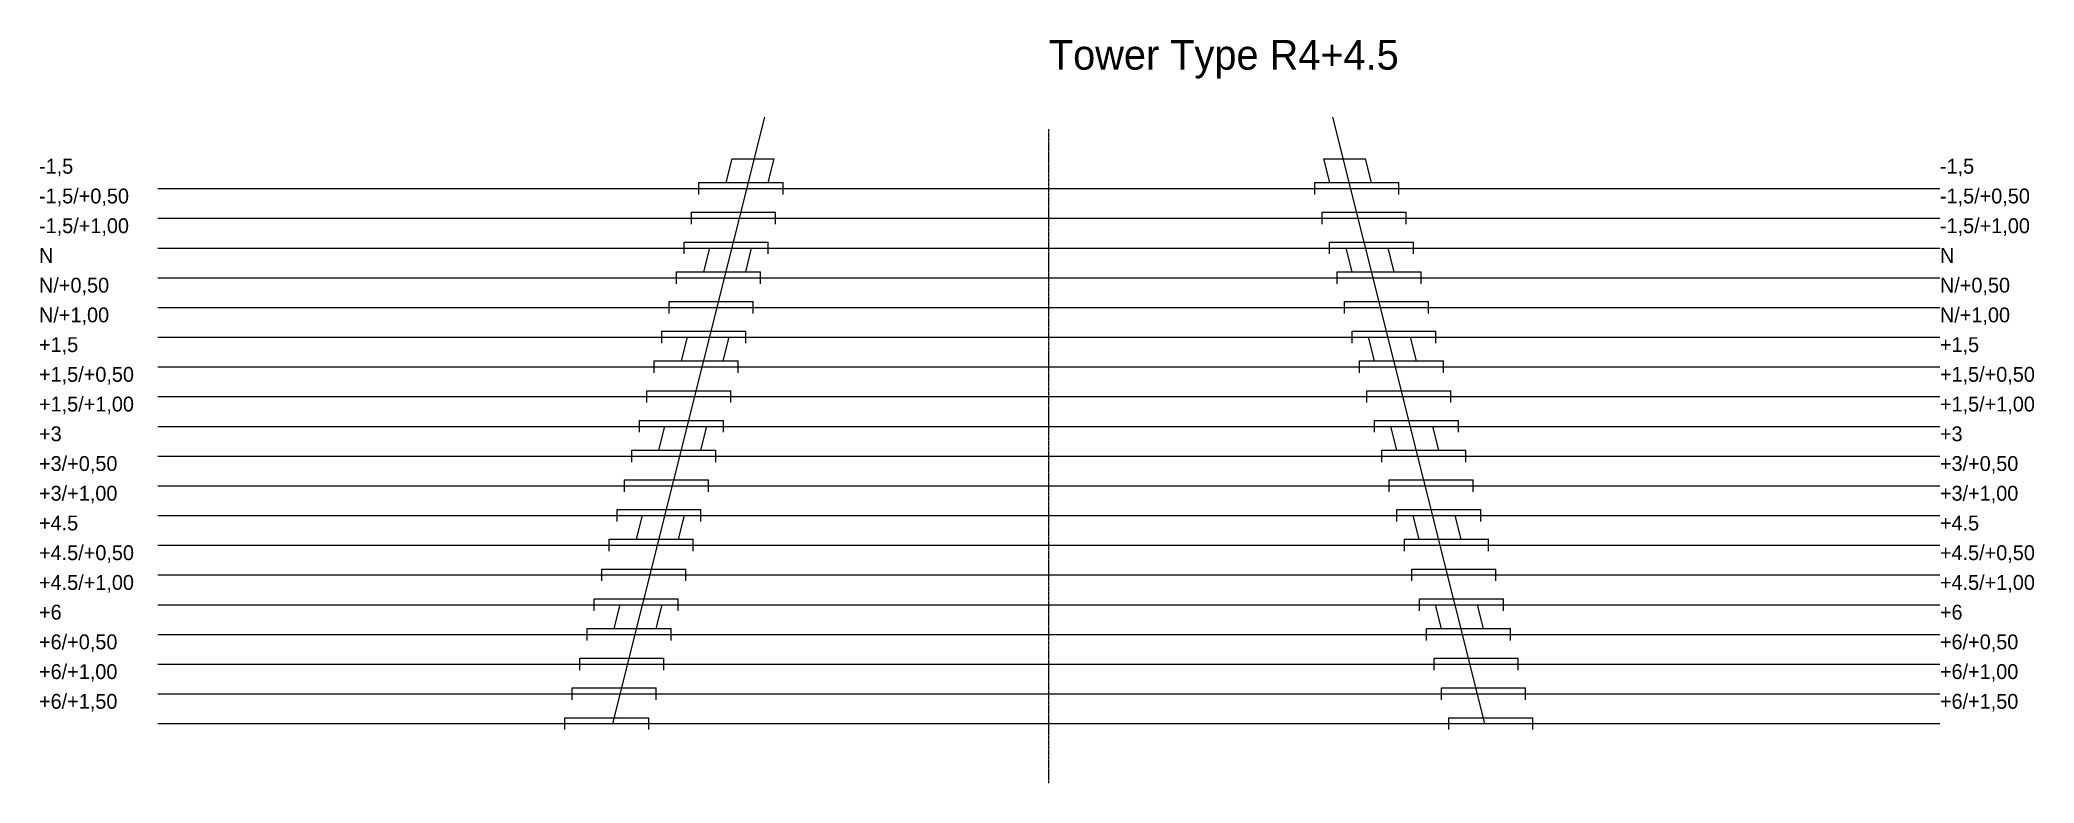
# Model space of a CAD drawing. Header units: metres. Extents: x -16985 to 16586, y -8500 to 4000.
import ezdxf

# ---------------------------------------------------------------- set-up
doc = ezdxf.new("R2010")
doc.units = ezdxf.units.M
doc.linetypes.add('CENTER', pattern=[5.08, 3.175, -0.635, 0.635, -0.635])
for name, color, linetype in [('ANGLED_LINES', 4, 'Continuous'), ('ANNOTATIONS', 2, 'Continuous'), ('BASE_VARIANTS', 7, 'Continuous'), ('CENTERLINE', 3, 'Continuous'), ('OFFSET_VARIANTS', 1, 'Continuous')]:
    doc.layers.add(name, color=color, linetype=linetype)

msp = doc.modelspace()

# ---------------------------------------------------------------- linework, layer by layer
at = {"layer": 'ANGLED_LINES'}
for p, q in [((-7340, -7500), (-4779, 2700)), ((7340, -7500), (4779, 2700))]:
    msp.add_line(p, q, dxfattribs=at)
at = {"layer": 'BASE_VARIANTS'}
for p, q in [((-5434, 1600), (-5333, 2000)), ((-5333, 2000), (-4627, 2000)), ((-4728, 1600), (-4627, 2000)), ((4728, 1600), (4627, 2000)), ((4627, 2000), (5333, 2000)), ((5434, 1600), (5333, 2000)), ((-15000, 1500), (15000, 1500)), ((-5890, 1400), (-5890, 1600)), ((-5890, 1600), (-4475, 1600)), ((-4475, 1400), (-4475, 1600)), ((4475, 1400), (4475, 1600)), ((4475, 1600), (5890, 1600)), ((5890, 1400), (5890, 1600)), ((-5810, 100), (-5710, 500)), ((-5710, 500), (-5004, 500)), ((-5104, 100), (-5004, 500)), ((5104, 100), (5004, 500)), ((5004, 500), (5710, 500)), ((5810, 100), (5710, 500)), ((-15000, 0), (15000, 0)), ((-6266, -100), (-6266, 100)), ((-6266, 100), (-4852, 100)), ((-4852, -100), (-4852, 100)), ((4852, -100), (4852, 100)), ((4852, 100), (6266, 100)), ((6266, -100), (6266, 100)), ((-6187, -1400), (-6086, -1000)), ((-6086, -1000), (-5380, -1000)), ((-5481, -1400), (-5380, -1000)), ((5481, -1400), (5380, -1000)), ((5380, -1000), (6086, -1000)), ((6187, -1400), (6086, -1000)), ((-15000, -1500), (15000, -1500)), ((-6643, -1600), (-6643, -1400)), ((-6643, -1400), (-5228, -1400)), ((-5228, -1600), (-5228, -1400)), ((5228, -1600), (5228, -1400)), ((5228, -1400), (6643, -1400)), ((6643, -1600), (6643, -1400)), ((-6563, -2900), (-6463, -2500)), ((-6463, -2500), (-5757, -2500)), ((-5857, -2900), (-5757, -2500)), ((5857, -2900), (5757, -2500)), ((5757, -2500), (6463, -2500)), ((6563, -2900), (6463, -2500)), ((-15000, -3000), (15000, -3000)), ((-7019, -3100), (-7019, -2900)), ((-7019, -2900), (-5605, -2900)), ((-5605, -3100), (-5605, -2900)), ((5605, -3100), (5605, -2900)), ((5605, -2900), (7019, -2900)), ((7019, -3100), (7019, -2900)), ((-6940, -4400), (-6839, -4000)), ((-6839, -4000), (-6133, -4000)), ((-6234, -4400), (-6133, -4000)), ((6234, -4400), (6133, -4000)), ((6133, -4000), (6839, -4000)), ((6940, -4400), (6839, -4000)), ((-15000, -4500), (15000, -4500)), ((-7401, -4600), (-7401, -4400)), ((-7401, -4400), (-5987, -4400)), ((-5987, -4600), (-5987, -4400)), ((5987, -4600), (5987, -4400)), ((5987, -4400), (7401, -4400)), ((7401, -4600), (7401, -4400)), ((-7316, -5900), (-7216, -5500)), ((-7216, -5500), (-6510, -5500)), ((-6610, -5900), (-6510, -5500)), ((6610, -5900), (6510, -5500)), ((6510, -5500), (7216, -5500)), ((7316, -5900), (7216, -5500)), ((-15000, -6000), (15000, -6000)), ((-7772, -6100), (-7772, -5900)), ((-7772, -5900), (-6358, -5900)), ((-6358, -6100), (-6358, -5900)), ((6358, -6100), (6358, -5900)), ((6358, -5900), (7772, -5900)), ((7772, -6100), (7772, -5900))]:
    msp.add_line(p, q, dxfattribs=at)
at = {"layer": 'CENTERLINE', "linetype": 'CENTER'}
msp.add_line((0, -8500), (0, 2500), dxfattribs=at)
at = {"layer": 'OFFSET_VARIANTS'}
for p, q in [((-6015, 900), (-6015, 1100)), ((-6015, 1100), (-4601, 1100)), ((-4601, 900), (-4601, 1100)), ((4601, 900), (4601, 1100)), ((4601, 1100), (6015, 1100)), ((6015, 900), (6015, 1100)), ((-15000, 1000), (15000, 1000)), ((-15000, 500), (15000, 500)), ((-6141, 400), (-6141, 600)), ((-6141, 600), (-4726, 600)), ((-4726, 400), (-4726, 600)), ((4726, 400), (4726, 600)), ((4726, 600), (6141, 600)), ((6141, 400), (6141, 600)), ((-15000, -500), (15000, -500)), ((-6392, -600), (-6392, -400)), ((-6392, -400), (-4977, -400)), ((-4977, -600), (-4977, -400)), ((4977, -600), (4977, -400)), ((4977, -400), (6392, -400)), ((6392, -600), (6392, -400)), ((-15000, -1000), (15000, -1000)), ((-6517, -1100), (-6517, -900)), ((-6517, -900), (-5103, -900)), ((-5103, -1100), (-5103, -900)), ((5103, -1100), (5103, -900)), ((5103, -900), (6517, -900)), ((6517, -1100), (6517, -900)), ((-15000, -2000), (15000, -2000)), ((-6768, -2100), (-6768, -1900)), ((-6768, -1900), (-5354, -1900)), ((-5354, -2100), (-5354, -1900)), ((5354, -2100), (5354, -1900)), ((5354, -1900), (6768, -1900)), ((6768, -2100), (6768, -1900)), ((-15000, -2500), (15000, -2500)), ((-6894, -2600), (-6894, -2400)), ((-6894, -2400), (-5479, -2400)), ((-5479, -2600), (-5479, -2400)), ((5479, -2600), (5479, -2400)), ((5479, -2400), (6894, -2400)), ((6894, -2600), (6894, -2400)), ((-15000, -3500), (15000, -3500)), ((-7145, -3600), (-7145, -3400)), ((-7145, -3400), (-5731, -3400)), ((-5731, -3600), (-5731, -3400)), ((5731, -3600), (5731, -3400)), ((5731, -3400), (7145, -3400)), ((7145, -3600), (7145, -3400)), ((-15000, -4000), (15000, -4000)), ((-7270, -4100), (-7270, -3900)), ((-7270, -3900), (-5856, -3900)), ((-5856, -4100), (-5856, -3900)), ((5856, -4100), (5856, -3900)), ((5856, -3900), (7270, -3900)), ((7270, -4100), (7270, -3900)), ((-15000, -5000), (15000, -5000)), ((-7526, -5100), (-7526, -4900)), ((-7526, -4900), (-6112, -4900)), ((-6112, -5100), (-6112, -4900)), ((6112, -5100), (6112, -4900)), ((6112, -4900), (7526, -4900)), ((7526, -5100), (7526, -4900)), ((-15000, -5500), (15000, -5500)), ((-7652, -5600), (-7652, -5400)), ((-7652, -5400), (-6238, -5400)), ((-6238, -5600), (-6238, -5400)), ((6238, -5600), (6238, -5400)), ((6238, -5400), (7652, -5400)), ((7652, -5600), (7652, -5400)), ((-15000, -6500), (15000, -6500)), ((-7898, -6600), (-7898, -6400)), ((-7898, -6400), (-6484, -6400)), ((-6484, -6600), (-6484, -6400)), ((6484, -6600), (6484, -6400)), ((6484, -6400), (7898, -6400)), ((7898, -6600), (7898, -6400)), ((-15000, -7000), (15000, -7000)), ((-8023, -7100), (-8023, -6900)), ((-8023, -6900), (-6609, -6900)), ((-6609, -7100), (-6609, -6900)), ((6609, -7100), (6609, -6900)), ((6609, -6900), (8023, -6900)), ((8023, -7100), (8023, -6900)), ((-15000, -7500), (15000, -7500)), ((-8149, -7600), (-8149, -7400)), ((-8149, -7400), (-6735, -7400)), ((-6735, -7600), (-6735, -7400)), ((6735, -7600), (6735, -7400)), ((6735, -7400), (8149, -7400)), ((8149, -7600), (8149, -7400))]:
    msp.add_line(p, q, dxfattribs=at)

# ---------------------------------------------------------------- texts
at = {"layer": 'ANNOTATIONS'}
for s, height, p in [('Tower Type R4+4.5', 500, (0, 3500)), ('-1,5', 250, (-17000, 1750)), ('-1,5', 250, (15000, 1750)), ('-1,5/+0,50', 250, (-17000, 1250)), ('-1,5/+0,50', 250, (15000, 1250)), ('-1,5/+1,00', 250, (-17000, 750)), ('-1,5/+1,00', 250, (15000, 750)), ('N', 250, (-17000, 250)), ('N', 250, (15000, 250)), ('N/+0,50', 250, (-17000, -250)), ('N/+0,50', 250, (15000, -250)), ('N/+1,00', 250, (-17000, -750)), ('N/+1,00', 250, (15000, -750)), ('+1,5', 250, (-17000, -1250)), ('+1,5', 250, (15000, -1250)), ('+1,5/+0,50', 250, (-17000, -1750)), ('+1,5/+0,50', 250, (15000, -1750)), ('+1,5/+1,00', 250, (-17000, -2250)), ('+1,5/+1,00', 250, (15000, -2250)), ('+3', 250, (-17000, -2750)), ('+3', 250, (15000, -2750)), ('+3/+0,50', 250, (-17000, -3250)), ('+3/+0,50', 250, (15000, -3250)), ('+3/+1,00', 250, (-17000, -3750)), ('+3/+1,00', 250, (15000, -3750)), ('+4.5', 250, (-17000, -4250)), ('+4.5', 250, (15000, -4250)), ('+4.5/+0,50', 250, (-17000, -4750)), ('+4.5/+0,50', 250, (15000, -4750)), ('+4.5/+1,00', 250, (-17000, -5250)), ('+4.5/+1,00', 250, (15000, -5250)), ('+6', 250, (-17000, -5750)), ('+6', 250, (15000, -5750)), ('+6/+0,50', 250, (-17000, -6250)), ('+6/+0,50', 250, (15000, -6250)), ('+6/+1,00', 250, (-17000, -6750)), ('+6/+1,00', 250, (15000, -6750)), ('+6/+1,50', 250, (-17000, -7250)), ('+6/+1,50', 250, (15000, -7250))]:
    msp.add_text(s, height=height, dxfattribs=at).set_placement(p)

doc.saveas('drawing.dxf')
